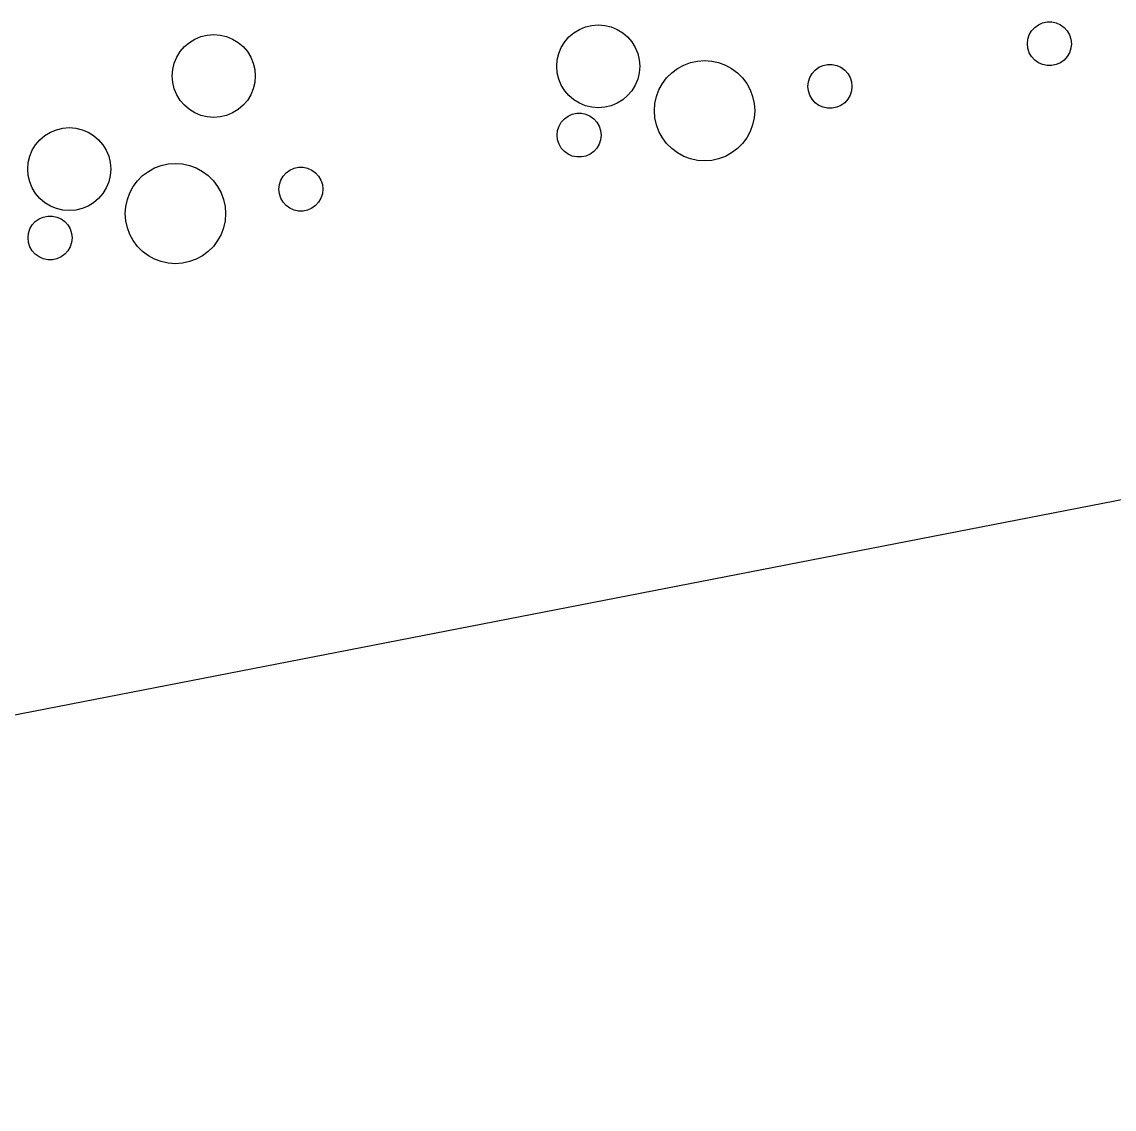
# Model space of a CAD drawing. Extents: x 101 to 518, y -308 to -134.
# Drawn here: x 346.32 to 389.75, y -307.33 to -264.08 of the extents above; entities that cross this region are included whole.
import ezdxf

# ---------------------------------------------------------------- set-up
doc = ezdxf.new("R2010")
doc.units = 0
doc.layers.add('BLACK', color=7, linetype='CONTINUOUS')

msp = doc.modelspace()

# ---------------------------------------------------------------- linework, layer by layer
at = {"layer": 'BLACK', "linetype": 'CONTINUOUS'}
for p, q in [((368.266349, -264.517589), (368.487111, -264.382306)), ((368.487111, -264.382306), (368.726317, -264.283224)), ((368.726317, -264.283224), (368.978078, -264.222781)), ((368.978078, -264.222781), (369.236195, -264.202467)), ((369.236195, -264.202467), (369.494312, -264.222781)), ((369.494312, -264.222781), (369.746073, -264.283224)), ((369.746073, -264.283224), (369.985279, -264.382306)), ((369.985279, -264.382306), (370.206041, -264.517589)), ((386.374829, -264.597322), (386.466291, -264.438905)), ((386.466291, -264.438905), (386.588692, -264.302965)), ((386.588692, -264.302965), (386.736681, -264.195445)), ((386.736681, -264.195445), (386.903791, -264.121043)), ((386.903791, -264.121043), (387.082719, -264.08301)), ((387.082719, -264.08301), (387.265643, -264.08301)), ((387.265643, -264.08301), (387.444571, -264.121043)), ((387.444571, -264.121043), (387.611681, -264.195445)), ((387.611681, -264.195445), (387.75967, -264.302965)), ((387.75967, -264.302965), (387.882071, -264.438905)), ((387.882071, -264.438905), (387.973533, -264.597322)), ((352.780649, -265.070046), (352.977529, -264.901894)), ((352.977529, -264.901894), (353.198291, -264.766611)), ((353.198291, -264.766611), (353.437497, -264.667529)), ((353.437497, -264.667529), (353.689258, -264.607086)), ((353.689258, -264.607086), (353.947375, -264.586772)), ((353.947375, -264.586772), (354.205492, -264.607086)), ((354.205492, -264.607086), (354.457253, -264.667529)), ((354.457253, -264.667529), (354.696459, -264.766611)), ((354.696459, -264.766611), (354.917221, -264.901894)), ((354.917221, -264.901894), (355.114101, -265.070046)), ((367.766034, -265.103383), (367.901317, -264.882621)), ((367.901317, -264.882621), (368.069469, -264.685741)), ((368.069469, -264.685741), (368.266349, -264.517589)), ((370.206041, -264.517589), (370.402921, -264.685741)), ((370.402921, -264.685741), (370.571073, -264.882621)), ((370.571073, -264.882621), (370.706356, -265.103383)), ((386.299181, -264.953217), (386.318302, -264.771294)), ((386.318302, -264.771294), (386.374829, -264.597322)), ((387.973533, -264.597322), (388.03006, -264.771294)), ((388.03006, -264.771294), (388.049181, -264.953217)), ((352.477214, -265.487688), (352.612497, -265.266926)), ((352.612497, -265.266926), (352.780649, -265.070046)), ((355.114101, -265.070046), (355.282253, -265.266926)), ((355.282253, -265.266926), (355.417536, -265.487688)), ((367.606509, -265.59435), (367.666952, -265.342589)), ((367.666952, -265.342589), (367.766034, -265.103383)), ((370.706356, -265.103383), (370.805438, -265.342589)), ((370.805438, -265.342589), (370.865881, -265.59435)), ((386.318302, -265.13514), (386.299181, -264.953217)), ((386.374829, -265.309112), (386.318302, -265.13514)), ((386.466291, -265.467529), (386.374829, -265.309112)), ((387.973533, -265.309112), (387.882071, -265.467529)), ((388.03006, -265.13514), (387.973533, -265.309112)), ((388.049181, -264.953217), (388.03006, -265.13514)), ((352.317689, -265.978655), (352.378132, -265.726894)), ((352.378132, -265.726894), (352.477214, -265.487688)), ((355.417536, -265.487688), (355.516618, -265.726894)), ((355.516618, -265.726894), (355.577061, -265.978655)), ((367.586195, -265.852467), (367.606509, -265.59435)), ((370.865881, -265.59435), (370.886195, -265.852467)), ((372.632553, -265.805103), (372.899102, -265.705685)), ((372.899102, -265.705685), (373.177087, -265.645213)), ((373.177087, -265.645213), (373.460849, -265.624918)), ((373.460849, -265.624918), (373.744611, -265.645213)), ((373.744611, -265.645213), (374.022596, -265.705685)), ((374.022596, -265.705685), (374.289145, -265.805103)), ((378.177125, -265.817334), (378.356053, -265.779301)), ((378.356053, -265.779301), (378.538977, -265.779301)), ((378.538977, -265.779301), (378.717905, -265.817334)), ((386.588692, -265.603469), (386.466291, -265.467529)), ((386.736681, -265.710989), (386.588692, -265.603469)), ((386.903791, -265.785391), (386.736681, -265.710989)), ((387.082719, -265.823424), (386.903791, -265.785391)), ((387.444571, -265.785391), (387.265643, -265.823424)), ((387.611681, -265.710989), (387.444571, -265.785391)), ((387.75967, -265.603469), (387.611681, -265.710989)), ((387.882071, -265.467529), (387.75967, -265.603469)), ((352.297375, -266.236772), (352.317689, -265.978655)), ((352.317689, -266.494889), (352.297375, -266.236772)), ((355.577061, -265.978655), (355.597375, -266.236772)), ((355.597375, -266.236772), (355.577061, -266.494889)), ((367.606509, -266.110584), (367.586195, -265.852467)), ((367.666952, -266.362345), (367.606509, -266.110584)), ((370.865881, -266.110584), (370.805438, -266.362345)), ((370.886195, -265.852467), (370.865881, -266.110584)), ((371.95396, -266.313091), (372.155122, -266.111929)), ((372.155122, -266.111929), (372.382865, -265.941443)), ((372.382865, -265.941443), (372.632553, -265.805103)), ((374.289145, -265.805103), (374.538833, -265.941443)), ((374.538833, -265.941443), (374.766576, -266.111929)), ((374.766576, -266.111929), (374.967738, -266.313091)), ((377.648163, -266.293613), (377.739625, -266.135196)), ((377.739625, -266.135196), (377.862026, -265.999256)), ((377.862026, -265.999256), (378.010015, -265.891736)), ((378.010015, -265.891736), (378.177125, -265.817334)), ((378.717905, -265.817334), (378.885015, -265.891736)), ((378.885015, -265.891736), (379.033004, -265.999256)), ((379.033004, -265.999256), (379.155405, -266.135196)), ((379.155405, -266.135196), (379.246867, -266.293613)), ((387.265643, -265.823424), (387.082719, -265.823424)), ((352.378132, -266.74665), (352.317689, -266.494889)), ((355.577061, -266.494889), (355.516618, -266.74665)), ((367.766034, -266.601551), (367.666952, -266.362345)), ((367.901317, -266.822313), (367.766034, -266.601551)), ((370.706356, -266.601551), (370.571073, -266.822313)), ((370.805438, -266.362345), (370.706356, -266.601551)), ((371.647134, -266.790522), (371.783474, -266.540834)), ((371.783474, -266.540834), (371.95396, -266.313091)), ((374.967738, -266.313091), (375.138224, -266.540834)), ((375.138224, -266.540834), (375.274564, -266.790522)), ((377.572515, -266.649508), (377.591636, -266.467585)), ((377.591636, -266.831431), (377.572515, -266.649508)), ((377.591636, -266.467585), (377.648163, -266.293613)), ((379.246867, -266.293613), (379.303394, -266.467585)), ((379.303394, -266.467585), (379.322515, -266.649508)), ((379.322515, -266.649508), (379.303394, -266.831431)), ((352.477214, -266.985856), (352.378132, -266.74665)), ((352.612497, -267.206618), (352.477214, -266.985856)), ((355.417536, -266.985856), (355.282253, -267.206618)), ((355.516618, -266.74665), (355.417536, -266.985856)), ((368.069469, -267.019193), (367.901317, -266.822313)), ((368.266349, -267.187345), (368.069469, -267.019193)), ((370.402921, -267.019193), (370.206041, -267.187345)), ((370.571073, -266.822313), (370.402921, -267.019193)), ((371.487244, -267.335056), (371.547716, -267.057071)), ((371.547716, -267.057071), (371.647134, -266.790522)), ((375.274564, -266.790522), (375.373982, -267.057071)), ((375.373982, -267.057071), (375.434454, -267.335056)), ((377.648163, -267.005403), (377.591636, -266.831431)), ((377.739625, -267.16382), (377.648163, -267.005403)), ((379.246867, -267.005403), (379.155405, -267.16382)), ((379.303394, -266.831431), (379.246867, -267.005403)), ((352.780649, -267.403498), (352.612497, -267.206618)), ((352.977529, -267.57165), (352.780649, -267.403498)), ((355.114101, -267.403498), (354.917221, -267.57165)), ((355.282253, -267.206618), (355.114101, -267.403498)), ((368.487111, -267.322628), (368.266349, -267.187345)), ((368.726317, -267.42171), (368.487111, -267.322628)), ((368.978078, -267.482153), (368.726317, -267.42171)), ((369.236195, -267.502467), (368.978078, -267.482153)), ((369.494312, -267.482153), (369.236195, -267.502467)), ((369.746073, -267.42171), (369.494312, -267.482153)), ((369.985279, -267.322628), (369.746073, -267.42171)), ((370.206041, -267.187345), (369.985279, -267.322628)), ((371.466949, -267.618818), (371.487244, -267.335056)), ((375.434454, -267.335056), (375.454749, -267.618818)), ((377.862026, -267.29976), (377.739625, -267.16382)), ((378.010015, -267.40728), (377.862026, -267.29976)), ((378.177125, -267.481682), (378.010015, -267.40728)), ((378.356053, -267.519715), (378.177125, -267.481682)), ((378.538977, -267.519715), (378.356053, -267.519715)), ((378.717905, -267.481682), (378.538977, -267.519715)), ((378.885015, -267.40728), (378.717905, -267.481682)), ((379.033004, -267.29976), (378.885015, -267.40728)), ((379.155405, -267.16382), (379.033004, -267.29976)), ((353.198291, -267.706933), (352.977529, -267.57165)), ((353.437497, -267.806015), (353.198291, -267.706933)), ((353.689258, -267.866458), (353.437497, -267.806015)), ((353.947375, -267.886772), (353.689258, -267.866458)), ((354.205492, -267.866458), (353.947375, -267.886772)), ((354.457253, -267.806015), (354.205492, -267.866458)), ((354.696459, -267.706933), (354.457253, -267.806015)), ((354.917221, -267.57165), (354.696459, -267.706933)), ((367.766293, -268.073816), (367.888694, -267.937876)), ((367.888694, -267.937876), (368.036683, -267.830356)), ((368.036683, -267.830356), (368.203793, -267.755954)), ((368.203793, -267.755954), (368.382721, -267.717921)), ((368.382721, -267.717921), (368.565645, -267.717921)), ((368.565645, -267.717921), (368.744573, -267.755954)), ((368.744573, -267.755954), (368.911683, -267.830356)), ((368.911683, -267.830356), (369.059672, -267.937876)), ((369.059672, -267.937876), (369.182073, -268.073816)), ((371.487244, -267.90258), (371.466949, -267.618818)), ((371.547716, -268.180565), (371.487244, -267.90258)), ((375.434454, -267.90258), (375.373982, -268.180565)), ((375.454749, -267.618818), (375.434454, -267.90258)), ((347.449614, -268.471581), (347.68882, -268.372499)), ((347.68882, -268.372499), (347.940581, -268.312056)), ((347.940581, -268.312056), (348.198698, -268.291742)), ((348.198698, -268.291742), (348.456815, -268.312056)), ((348.456815, -268.312056), (348.708576, -268.372499)), ((348.708576, -268.372499), (348.947782, -268.471581)), ((367.599183, -268.588128), (367.618304, -268.406205)), ((367.618304, -268.406205), (367.674831, -268.232233)), ((367.674831, -268.232233), (367.766293, -268.073816)), ((369.182073, -268.073816), (369.273535, -268.232233)), ((369.273535, -268.232233), (369.330062, -268.406205)), ((369.330062, -268.406205), (369.349183, -268.588128)), ((371.647134, -268.447114), (371.547716, -268.180565)), ((375.373982, -268.180565), (375.274564, -268.447114)), ((346.86382, -268.971896), (347.031972, -268.775016)), ((347.031972, -268.775016), (347.228852, -268.606864)), ((347.228852, -268.606864), (347.449614, -268.471581)), ((348.947782, -268.471581), (349.168544, -268.606864)), ((349.168544, -268.606864), (349.365424, -268.775016)), ((349.365424, -268.775016), (349.533576, -268.971896)), ((367.618304, -268.770051), (367.599183, -268.588128)), ((367.674831, -268.944023), (367.618304, -268.770051)), ((369.330062, -268.770051), (369.273535, -268.944023)), ((369.349183, -268.588128), (369.330062, -268.770051)), ((371.783474, -268.696802), (371.647134, -268.447114)), ((371.95396, -268.924545), (371.783474, -268.696802)), ((375.138224, -268.696802), (374.967738, -268.924545)), ((375.274564, -268.447114), (375.138224, -268.696802)), ((346.629455, -269.431864), (346.728537, -269.192658)), ((346.728537, -269.192658), (346.86382, -268.971896)), ((349.533576, -268.971896), (349.668859, -269.192658)), ((349.668859, -269.192658), (349.767941, -269.431864)), ((367.766293, -269.10244), (367.674831, -268.944023)), ((367.888694, -269.23838), (367.766293, -269.10244)), ((368.036683, -269.3459), (367.888694, -269.23838)), ((369.059672, -269.23838), (368.911683, -269.3459)), ((369.182073, -269.10244), (369.059672, -269.23838)), ((369.273535, -268.944023), (369.182073, -269.10244)), ((372.155122, -269.125707), (371.95396, -268.924545)), ((372.382865, -269.296193), (372.155122, -269.125707)), ((374.766576, -269.125707), (374.538833, -269.296193)), ((374.967738, -268.924545), (374.766576, -269.125707)), ((346.548698, -269.941742), (346.569012, -269.683625)), ((346.569012, -269.683625), (346.629455, -269.431864)), ((349.767941, -269.431864), (349.828384, -269.683625)), ((349.828384, -269.683625), (349.848698, -269.941742)), ((368.203793, -269.420302), (368.036683, -269.3459)), ((368.382721, -269.458335), (368.203793, -269.420302)), ((368.565645, -269.458335), (368.382721, -269.458335)), ((368.744573, -269.420302), (368.565645, -269.458335)), ((368.911683, -269.3459), (368.744573, -269.420302)), ((372.632553, -269.432533), (372.382865, -269.296193)), ((372.899102, -269.531951), (372.632553, -269.432533)), ((373.177087, -269.592423), (372.899102, -269.531951)), ((373.460849, -269.612718), (373.177087, -269.592423)), ((373.744611, -269.592423), (373.460849, -269.612718)), ((374.022596, -269.531951), (373.744611, -269.592423)), ((374.289145, -269.432533), (374.022596, -269.531951)), ((374.538833, -269.296193), (374.289145, -269.432533)), ((346.569012, -270.199859), (346.548698, -269.941742)), ((349.848698, -269.941742), (349.828384, -270.199859)), ((351.117625, -270.201204), (351.345368, -270.030718)), ((351.345368, -270.030718), (351.595056, -269.894378)), ((351.595056, -269.894378), (351.861605, -269.79496)), ((351.861605, -269.79496), (352.13959, -269.734488)), ((352.13959, -269.734488), (352.423352, -269.714193)), ((352.423352, -269.714193), (352.707114, -269.734488)), ((352.707114, -269.734488), (352.985099, -269.79496)), ((352.985099, -269.79496), (353.251648, -269.894378)), ((353.251648, -269.894378), (353.501336, -270.030718)), ((353.501336, -270.030718), (353.729079, -270.201204)), ((356.702128, -270.224471), (356.824529, -270.088531)), ((356.824529, -270.088531), (356.972518, -269.981011)), ((356.972518, -269.981011), (357.139628, -269.906609)), ((357.139628, -269.906609), (357.318556, -269.868576)), ((357.318556, -269.868576), (357.50148, -269.868576)), ((357.50148, -269.868576), (357.680408, -269.906609)), ((357.680408, -269.906609), (357.847518, -269.981011)), ((357.847518, -269.981011), (357.995507, -270.088531)), ((357.995507, -270.088531), (358.117908, -270.224471)), ((346.629455, -270.45162), (346.569012, -270.199859)), ((346.728537, -270.690826), (346.629455, -270.45162)), ((349.767941, -270.45162), (349.668859, -270.690826)), ((349.828384, -270.199859), (349.767941, -270.45162)), ((350.745977, -270.630109), (350.916463, -270.402366)), ((350.916463, -270.402366), (351.117625, -270.201204)), ((353.729079, -270.201204), (353.930241, -270.402366)), ((353.930241, -270.402366), (354.100727, -270.630109)), ((356.535018, -270.738783), (356.554139, -270.55686)), ((356.554139, -270.55686), (356.610666, -270.382888)), ((356.610666, -270.382888), (356.702128, -270.224471)), ((358.117908, -270.224471), (358.20937, -270.382888)), ((358.20937, -270.382888), (358.265897, -270.55686)), ((358.265897, -270.55686), (358.285018, -270.738783)), ((346.86382, -270.911588), (346.728537, -270.690826)), ((347.031972, -271.108468), (346.86382, -270.911588)), ((349.533576, -270.911588), (349.365424, -271.108468)), ((349.668859, -270.690826), (349.533576, -270.911588)), ((350.510219, -271.146346), (350.609637, -270.879797)), ((350.609637, -270.879797), (350.745977, -270.630109)), ((354.100727, -270.630109), (354.237067, -270.879797)), ((354.237067, -270.879797), (354.336485, -271.146346)), ((356.554139, -270.920706), (356.535018, -270.738783)), ((356.610666, -271.094678), (356.554139, -270.920706)), ((358.265897, -270.920706), (358.20937, -271.094678)), ((358.285018, -270.738783), (358.265897, -270.920706)), ((347.228852, -271.27662), (347.031972, -271.108468)), ((347.449614, -271.411903), (347.228852, -271.27662)), ((347.68882, -271.510985), (347.449614, -271.411903)), ((348.947782, -271.411903), (348.708576, -271.510985)), ((349.168544, -271.27662), (348.947782, -271.411903)), ((349.365424, -271.108468), (349.168544, -271.27662)), ((350.429452, -271.708093), (350.449747, -271.424331)), ((350.449747, -271.424331), (350.510219, -271.146346)), ((354.336485, -271.146346), (354.396957, -271.424331)), ((354.396957, -271.424331), (354.417252, -271.708093)), ((356.702128, -271.253095), (356.610666, -271.094678)), ((356.824529, -271.389035), (356.702128, -271.253095)), ((356.972518, -271.496555), (356.824529, -271.389035)), ((357.995507, -271.389035), (357.847518, -271.496555)), ((358.117908, -271.253095), (357.995507, -271.389035)), ((358.20937, -271.094678), (358.117908, -271.253095)), ((346.999186, -271.919631), (347.166296, -271.845229)), ((347.166296, -271.845229), (347.345224, -271.807196)), ((347.345224, -271.807196), (347.528148, -271.807196)), ((347.528148, -271.807196), (347.707076, -271.845229)), ((347.940581, -271.571428), (347.68882, -271.510985)), ((347.707076, -271.845229), (347.874186, -271.919631)), ((348.198698, -271.591742), (347.940581, -271.571428)), ((348.456815, -271.571428), (348.198698, -271.591742)), ((348.708576, -271.510985), (348.456815, -271.571428)), ((350.449747, -271.991855), (350.429452, -271.708093)), ((354.417252, -271.708093), (354.396957, -271.991855)), ((357.139628, -271.570957), (356.972518, -271.496555)), ((357.318556, -271.60899), (357.139628, -271.570957)), ((357.50148, -271.60899), (357.318556, -271.60899)), ((357.680408, -271.570957), (357.50148, -271.60899)), ((357.847518, -271.496555), (357.680408, -271.570957)), ((346.637334, -272.321508), (346.728796, -272.163091)), ((346.728796, -272.163091), (346.851197, -272.027151)), ((346.851197, -272.027151), (346.999186, -271.919631)), ((347.874186, -271.919631), (348.022175, -272.027151)), ((348.022175, -272.027151), (348.144576, -272.163091)), ((348.144576, -272.163091), (348.236038, -272.321508)), ((350.510219, -272.26984), (350.449747, -271.991855)), ((350.609637, -272.536389), (350.510219, -272.26984)), ((354.336485, -272.26984), (354.237067, -272.536389)), ((354.396957, -271.991855), (354.336485, -272.26984)), ((346.561686, -272.677403), (346.580807, -272.49548)), ((346.580807, -272.859326), (346.561686, -272.677403)), ((346.580807, -272.49548), (346.637334, -272.321508)), ((348.236038, -272.321508), (348.292565, -272.49548)), ((348.292565, -272.49548), (348.311686, -272.677403)), ((348.311686, -272.677403), (348.292565, -272.859326)), ((350.745977, -272.786077), (350.609637, -272.536389)), ((354.237067, -272.536389), (354.100727, -272.786077)), ((441.651426, -273.055222), (265.437832, -307.329325)), ((346.637334, -273.033298), (346.580807, -272.859326)), ((346.728796, -273.191715), (346.637334, -273.033298)), ((348.236038, -273.033298), (348.144576, -273.191715)), ((348.292565, -272.859326), (348.236038, -273.033298)), ((350.916463, -273.01382), (350.745977, -272.786077)), ((351.117625, -273.214982), (350.916463, -273.01382)), ((353.930241, -273.01382), (353.729079, -273.214982)), ((354.100727, -272.786077), (353.930241, -273.01382)), ((346.851197, -273.327655), (346.728796, -273.191715)), ((346.999186, -273.435175), (346.851197, -273.327655)), ((347.166296, -273.509577), (346.999186, -273.435175)), ((347.345224, -273.54761), (347.166296, -273.509577)), ((347.528148, -273.54761), (347.345224, -273.54761)), ((347.707076, -273.509577), (347.528148, -273.54761)), ((347.874186, -273.435175), (347.707076, -273.509577)), ((348.022175, -273.327655), (347.874186, -273.435175)), ((348.144576, -273.191715), (348.022175, -273.327655)), ((351.345368, -273.385468), (351.117625, -273.214982)), ((351.595056, -273.521808), (351.345368, -273.385468)), ((351.861605, -273.621226), (351.595056, -273.521808)), ((352.13959, -273.681698), (351.861605, -273.621226)), ((352.985099, -273.621226), (352.707114, -273.681698)), ((353.251648, -273.521808), (352.985099, -273.621226)), ((353.501336, -273.385468), (353.251648, -273.521808)), ((353.729079, -273.214982), (353.501336, -273.385468)), ((352.423352, -273.701993), (352.13959, -273.681698)), ((352.707114, -273.681698), (352.423352, -273.701993))]:
    msp.add_line(p, q, dxfattribs=at)

doc.saveas('drawing.dxf')
